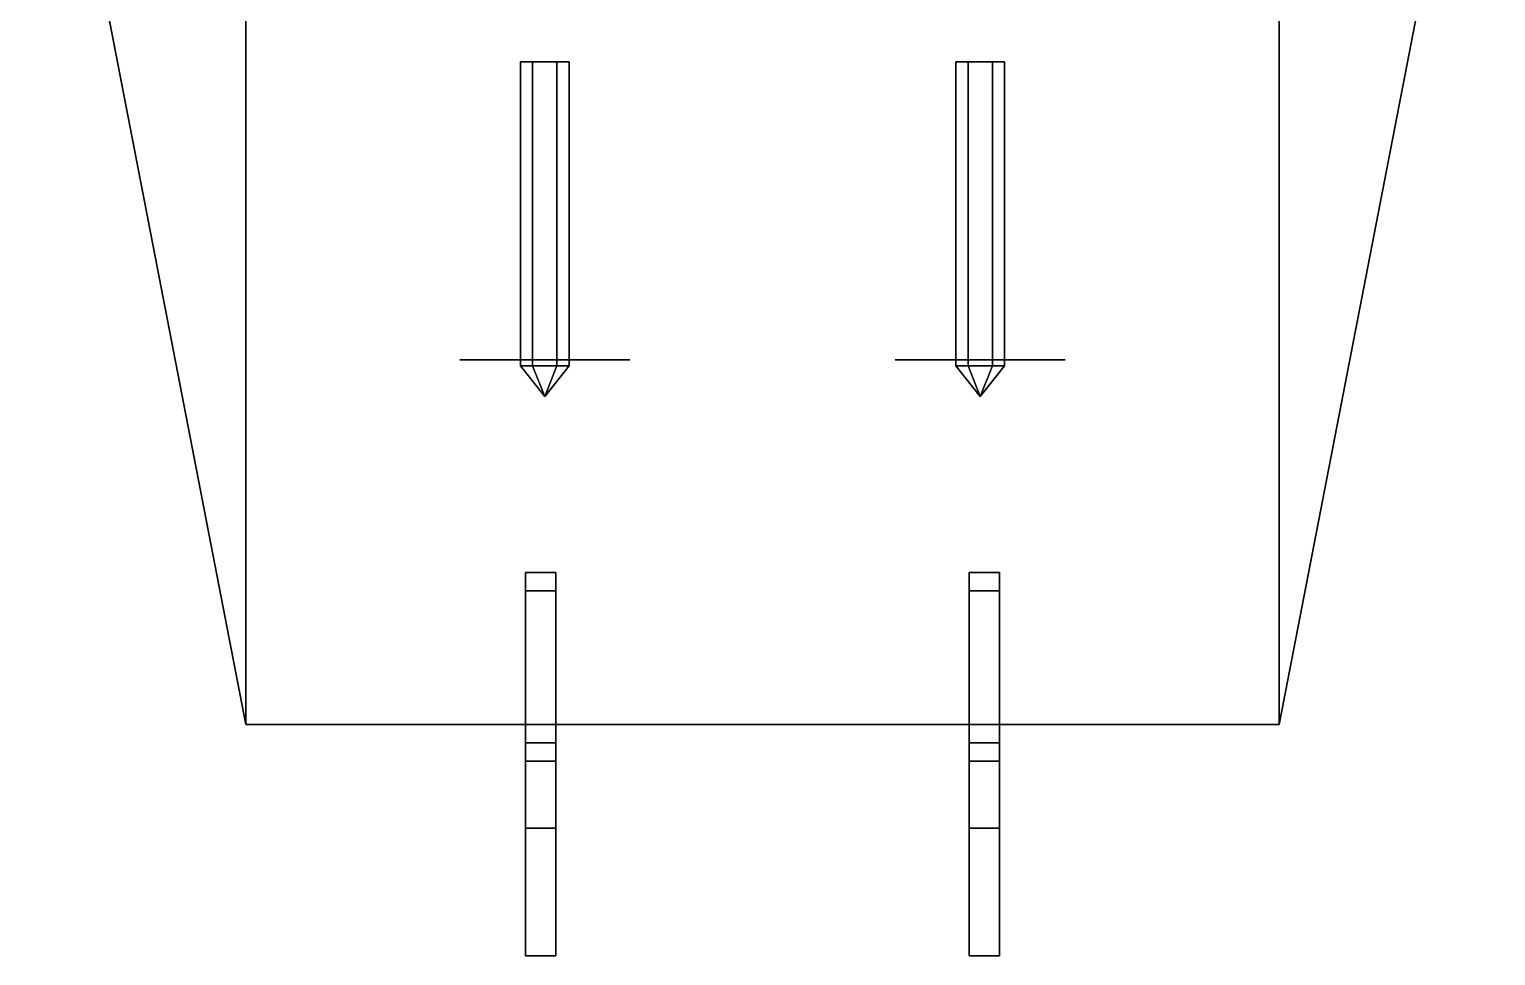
# Model space of a CAD drawing. Extents: x -1.6 to 3, y -6.1 to 13.
# Drawn here: x -1.65 to 1.65, y -6.075 to -3.99 of the extents above; entities that cross this region are included whole.
import ezdxf

# ---------------------------------------------------------------- set-up
doc = ezdxf.new("R2010")
doc.units = 0
doc.layers.get('0').update_dxf_attribs({"linetype": 'CONTINUOUS'})
doc.layers.add('PROPELLER', color=1, linetype='CONTINUOUS')

msp = doc.modelspace()

# ---------------------------------------------------------------- linework, layer by layer
for points in [[(-1.65, -3.0374, 1.2724), (-1.163, -5.5549, 1.2724), (-1.163, -5.5549, 2.16), (-1.65, -3.0374, 2.19)], [(-1.65, -3.0374, 2.19), (-1.163, -5.5549, 2.16), (1.163, -5.5549, 2.16), (1.65, -3.0374, 2.19)], [(-1.163, -3.6941, 0.4241), (-1.163, -5.5549, 1.0809), (-1.163, -5.5549, 1.2724), (-1.163, -3.0374, 1.2724)], [(1.163, -5.5549, 2.16), (1.163, -5.5549, 1.2724), (1.65, -3.0374, 1.2724), (1.65, -3.0374, 2.19)], [(1.163, -5.5549, 1.2724), (1.163, -5.5549, 1.0809), (1.163, -3.6941, 0.4241), (1.163, -3.0374, 1.2724)], [(1.163, -3.6941, 0.4241), (1.163, -5.5549, 1.0809), (-1.163, -5.5549, 1.0809), (-1.163, -3.6941, 0.4241)], [(-0.5336, -5.2128, 0.8756), (-0.5336, -5.2539, 0.9167), (-0.4652, -5.2539, 0.9167), (-0.4652, -5.2128, 0.8756)], [(-0.5336, -5.2128, 0.561), (-0.5336, -5.2539, 0.5336), (-0.5336, -5.2539, 0.9167), (-0.5336, -5.2128, 0.8756)], [(-0.4652, -5.2128, 0.561), (-0.4652, -5.2539, 0.5336), (-0.5336, -5.2539, 0.5336), (-0.5336, -5.2128, 0.561)], [(-0.4652, -5.2128, 0.8756), (-0.4652, -5.2128, 0.561), (-0.5336, -5.2128, 0.561), (-0.5336, -5.2128, 0.8756)], [(-0.4652, -5.2539, 0.9167), (-0.4652, -5.2539, 0.5336), (-0.4652, -5.2128, 0.561), (-0.4652, -5.2128, 0.8756)], [(0.5336, -5.2128, 0.8756), (0.5336, -5.2128, 0.561), (0.4652, -5.2128, 0.561), (0.4652, -5.2128, 0.8756)], [(0.4652, -5.2128, 0.561), (0.4652, -5.2539, 0.5336), (0.4652, -5.2539, 0.9167), (0.4652, -5.2128, 0.8756)], [(0.5336, -5.2128, 0.561), (0.5336, -5.2539, 0.5336), (0.4652, -5.2539, 0.5336), (0.4652, -5.2128, 0.561)], [(0.4652, -5.2128, 0.8756), (0.4652, -5.2539, 0.9167), (0.5336, -5.2539, 0.9167), (0.5336, -5.2128, 0.8756)], [(0.5336, -5.2539, 0.9167), (0.5336, -5.2539, 0.5336), (0.5336, -5.2128, 0.561), (0.5336, -5.2128, 0.8756)], [(-0.5336, -5.2539, 0.5336), (-0.5336, -5.637, 0.6841), (-0.5336, -5.637, 1.0398), (-0.5336, -5.2539, 0.9167)], [(-0.4652, -5.2539, 0.5336), (-0.4652, -5.637, 0.6841), (-0.5336, -5.637, 0.6841), (-0.5336, -5.2539, 0.5336)], [(-0.5336, -5.2539, 0.9167), (-0.5336, -5.637, 1.0398), (-0.4652, -5.637, 1.0398), (-0.4652, -5.2539, 0.9167)], [(-0.4652, -5.637, 1.0398), (-0.4652, -5.637, 0.6841), (-0.4652, -5.2539, 0.5336), (-0.4652, -5.2539, 0.9167)], [(0.4652, -5.2539, 0.5336), (0.4652, -5.637, 0.6841), (0.4652, -5.637, 1.0398), (0.4652, -5.2539, 0.9167)], [(0.5336, -5.2539, 0.5336), (0.5336, -5.637, 0.6841), (0.4652, -5.637, 0.6841), (0.4652, -5.2539, 0.5336)], [(0.4652, -5.2539, 0.9167), (0.4652, -5.637, 1.0398), (0.5336, -5.637, 1.0398), (0.5336, -5.2539, 0.9167)], [(0.5336, -5.637, 1.0398), (0.5336, -5.637, 0.6841), (0.5336, -5.2539, 0.5336), (0.5336, -5.2539, 0.9167)], [(-1.163, -5.5549, 2.16), (-1.163, -5.5549, 1.2724), (1.163, -5.5549, 1.2724), (1.163, -5.5549, 2.16)], [(-1.163, -5.5549, 1.2724), (-1.163, -5.5549, 1.0809), (1.163, -5.5549, 1.0809), (1.163, -5.5549, 1.2724)], [(-0.5336, -5.5959, 1.2587), (-0.5336, -5.637, 1.1767), (-0.5336, -5.637, 1.4503), (-0.5336, -5.5959, 1.3956)], [(-0.4652, -5.5959, 1.2587), (-0.4652, -5.637, 1.1767), (-0.5336, -5.637, 1.1767), (-0.5336, -5.5959, 1.2587)], [(-0.5336, -5.5959, 1.3956), (-0.5336, -5.637, 1.4503), (-0.4652, -5.637, 1.4503), (-0.4652, -5.5959, 1.3956)], [(-0.4652, -5.5959, 1.3956), (-0.4652, -5.5959, 1.2587), (-0.5336, -5.5959, 1.2587), (-0.5336, -5.5959, 1.3956)], [(-0.4652, -5.637, 1.4503), (-0.4652, -5.637, 1.1767), (-0.4652, -5.5959, 1.2587), (-0.4652, -5.5959, 1.3956)], [(0.4652, -5.5959, 1.2587), (0.4652, -5.637, 1.1767), (0.4652, -5.637, 1.4503), (0.4652, -5.5959, 1.3956)], [(0.5336, -5.5959, 1.3956), (0.5336, -5.5959, 1.2587), (0.4652, -5.5959, 1.2587), (0.4652, -5.5959, 1.3956)], [(0.5336, -5.5959, 1.2587), (0.5336, -5.637, 1.1767), (0.4652, -5.637, 1.1767), (0.4652, -5.5959, 1.2587)], [(0.4652, -5.5959, 1.3956), (0.4652, -5.637, 1.4503), (0.5336, -5.637, 1.4503), (0.5336, -5.5959, 1.3956)], [(0.5336, -5.637, 1.4503), (0.5336, -5.637, 1.1767), (0.5336, -5.5959, 1.2587), (0.5336, -5.5959, 1.3956)], [(-0.5336, -5.637, 0.6841), (-0.5336, -6.0748, 0.862), (-0.5336, -5.7875, 1.4503), (-0.5336, -5.637, 1.4503)], [(-0.4652, -5.637, 0.6841), (-0.4652, -6.0748, 0.862), (-0.5336, -6.0748, 0.862), (-0.5336, -5.637, 0.6841)], [(-0.4652, -5.637, 1.1767), (-0.4652, -5.637, 1.0398), (-0.5336, -5.637, 1.0398), (-0.5336, -5.637, 1.1767)], [(-0.5336, -5.637, 1.4503), (-0.5336, -5.7875, 1.4503), (-0.4652, -5.7875, 1.4503), (-0.4652, -5.637, 1.4503)], [(-0.4652, -5.7875, 1.4503), (-0.4652, -6.0748, 0.862), (-0.4652, -5.637, 0.6841), (-0.4652, -5.637, 1.4503)], [(0.5336, -5.637, 1.1767), (0.5336, -5.637, 1.0398), (0.4652, -5.637, 1.0398), (0.4652, -5.637, 1.1767)], [(0.4652, -5.637, 0.6841), (0.4652, -6.0748, 0.862), (0.4652, -5.7875, 1.4503), (0.4652, -5.637, 1.4503)], [(0.5336, -5.637, 0.6841), (0.5336, -6.0748, 0.862), (0.4652, -6.0748, 0.862), (0.4652, -5.637, 0.6841)], [(0.4652, -5.637, 1.4503), (0.4652, -5.7875, 1.4503), (0.5336, -5.7875, 1.4503), (0.5336, -5.637, 1.4503)], [(0.5336, -5.7875, 1.4503), (0.5336, -6.0748, 0.862), (0.5336, -5.637, 0.6841), (0.5336, -5.637, 1.4503)], [(-0.5336, -6.0748, 0.862), (-0.5336, -6.0748, 0.862), (-0.5336, -6.0748, 1.2587), (-0.5336, -5.7875, 1.4503)], [(-0.5336, -5.7875, 1.4503), (-0.5336, -6.0748, 1.2587), (-0.4652, -6.0748, 1.2587), (-0.4652, -5.7875, 1.4503)], [(-0.4652, -6.0748, 1.2587), (-0.4652, -6.0748, 0.862), (-0.4652, -6.0748, 0.862), (-0.4652, -5.7875, 1.4503)], [(0.4652, -6.0748, 0.862), (0.4652, -6.0748, 0.862), (0.4652, -6.0748, 1.2587), (0.4652, -5.7875, 1.4503)], [(0.4652, -5.7875, 1.4503), (0.4652, -6.0748, 1.2587), (0.5336, -6.0748, 1.2587), (0.5336, -5.7875, 1.4503)], [(0.5336, -6.0748, 1.2587), (0.5336, -6.0748, 0.862), (0.5336, -6.0748, 0.862), (0.5336, -5.7875, 1.4503)], [(-0.5336, -6.0748, 1.2587), (-0.5336, -6.0748, 0.862), (-0.4652, -6.0748, 0.862), (-0.4652, -6.0748, 1.2587)], [(-0.4652, -6.0748, 0.862), (-0.4652, -6.0748, 0.862), (-0.5336, -6.0748, 0.862)], [(0.4652, -6.0748, 1.2587), (0.4652, -6.0748, 0.862), (0.5336, -6.0748, 0.862), (0.5336, -6.0748, 1.2587)], [(0.5336, -6.0748, 0.862), (0.5336, -6.0748, 0.862), (0.4652, -6.0748, 0.862)]]:
    msp.add_3dface(points)
at = {"layer": 'PROPELLER'}
for points in [[(-0.5447, -4.0636, 0.6), (-0.5174, -4.0636, 0.5526), (-0.5174, -4.7477, 0.5526), (-0.5447, -4.7477, 0.6)], [(-0.5174, -4.0636, 0.6474), (-0.5447, -4.0636, 0.6), (-0.5447, -4.7477, 0.6), (-0.5174, -4.7477, 0.6474)], [(-0.5174, -4.0636, 0.5526), (-0.4626, -4.0636, 0.5526), (-0.4626, -4.7477, 0.5526), (-0.5174, -4.7477, 0.5526)], [(-0.4626, -4.0636, 0.6474), (-0.5174, -4.0636, 0.6474), (-0.5174, -4.7477, 0.6474), (-0.4626, -4.7477, 0.6474)], [(-0.4626, -4.0636, 0.5526), (-0.4353, -4.0636, 0.6), (-0.4353, -4.7477, 0.6), (-0.4626, -4.7477, 0.5526)], [(-0.4353, -4.0636, 0.6), (-0.4626, -4.0636, 0.6474), (-0.4626, -4.7477, 0.6474), (-0.4353, -4.7477, 0.6)], [(0.4626, -4.0636, 0.6474), (0.4353, -4.0636, 0.6), (0.4353, -4.7477, 0.6), (0.4626, -4.7477, 0.6474)], [(0.4353, -4.0636, 0.6), (0.4626, -4.0636, 0.5526), (0.4626, -4.7477, 0.5526), (0.4353, -4.7477, 0.6)], [(0.5174, -4.0636, 0.6474), (0.4626, -4.0636, 0.6474), (0.4626, -4.7477, 0.6474), (0.5174, -4.7477, 0.6474)], [(0.4626, -4.0636, 0.5526), (0.5174, -4.0636, 0.5526), (0.5174, -4.7477, 0.5526), (0.4626, -4.7477, 0.5526)], [(0.5447, -4.0636, 0.6), (0.5174, -4.0636, 0.6474), (0.5174, -4.7477, 0.6474), (0.5447, -4.7477, 0.6)], [(0.5174, -4.0636, 0.5526), (0.5447, -4.0636, 0.6), (0.5447, -4.7477, 0.6), (0.5174, -4.7477, 0.5526)], [(-0.6815, -4.734, 0.6137), (-0.6405, -4.734, 0.6547), (-0.6405, -4.734, 0.559), (-0.6815, -4.734, 0.5863)], [(-0.6815, -4.734, 0.5863), (-0.6405, -4.734, 0.559), (-0.6405, -4.734, 0.6547), (-0.6815, -4.734, 0.6137)], [(-0.6405, -4.734, 0.559), (-0.5858, -4.734, 0.559), (-0.5858, -4.734, 0.6547), (-0.6405, -4.734, 0.6547)], [(-0.6405, -4.734, 0.6547), (-0.5858, -4.734, 0.6547), (-0.5858, -4.734, 0.559), (-0.6405, -4.734, 0.559)], [(-0.5858, -4.734, 0.559), (-0.5068, -4.734, 0.5928), (-0.4972, -4.734, 0.6168), (-0.5858, -4.734, 0.6547)], [(-0.5858, -4.734, 0.6547), (-0.4972, -4.734, 0.6168), (-0.5068, -4.734, 0.5928), (-0.5858, -4.734, 0.559)], [(-0.5447, -4.734, 0.5042), (-0.5068, -4.734, 0.5928), (-0.4828, -4.734, 0.5832), (-0.449, -4.734, 0.5042)], [(-0.449, -4.734, 0.5042), (-0.4828, -4.734, 0.5832), (-0.5068, -4.734, 0.5928), (-0.5447, -4.734, 0.5042)], [(-0.5447, -4.734, 0.4495), (-0.5447, -4.734, 0.5042), (-0.449, -4.734, 0.5042), (-0.449, -4.734, 0.4495)], [(-0.449, -4.734, 0.4495), (-0.449, -4.734, 0.5042), (-0.5447, -4.734, 0.5042), (-0.5447, -4.734, 0.4495)], [(-0.4763, -4.734, 0.4085), (-0.449, -4.734, 0.4495), (-0.5447, -4.734, 0.4495), (-0.5037, -4.734, 0.4085)], [(-0.5037, -4.734, 0.4085), (-0.5447, -4.734, 0.4495), (-0.449, -4.734, 0.4495), (-0.4763, -4.734, 0.4085)], [(-0.5447, -4.7477, 0.6), (-0.5174, -4.7477, 0.5526), (-0.49, -4.8161, 0.6)], [(-0.5174, -4.7477, 0.6474), (-0.5447, -4.7477, 0.6), (-0.49, -4.8161, 0.6)], [(-0.4353, -4.734, 0.6958), (-0.4732, -4.734, 0.6072), (-0.4972, -4.734, 0.6168), (-0.531, -4.734, 0.6958)], [(-0.531, -4.734, 0.6958), (-0.4972, -4.734, 0.6168), (-0.4732, -4.734, 0.6072), (-0.4353, -4.734, 0.6958)], [(-0.4353, -4.734, 0.7505), (-0.4353, -4.734, 0.6958), (-0.531, -4.734, 0.6958), (-0.531, -4.734, 0.7505)], [(-0.531, -4.734, 0.7505), (-0.531, -4.734, 0.6958), (-0.4353, -4.734, 0.6958), (-0.4353, -4.734, 0.7505)], [(-0.5037, -4.734, 0.7915), (-0.531, -4.734, 0.7505), (-0.4353, -4.734, 0.7505), (-0.4763, -4.734, 0.7915)], [(-0.4763, -4.734, 0.7915), (-0.4353, -4.734, 0.7505), (-0.531, -4.734, 0.7505), (-0.5037, -4.734, 0.7915)], [(-0.5174, -4.7477, 0.5526), (-0.4626, -4.7477, 0.5526), (-0.49, -4.8161, 0.6)], [(-0.4626, -4.7477, 0.6474), (-0.5174, -4.7477, 0.6474), (-0.49, -4.8161, 0.6)], [(-0.4626, -4.7477, 0.5526), (-0.4353, -4.7477, 0.6), (-0.49, -4.8161, 0.6)], [(-0.4353, -4.7477, 0.6), (-0.4626, -4.7477, 0.6474), (-0.49, -4.8161, 0.6)], [(-0.3942, -4.734, 0.5453), (-0.4828, -4.734, 0.5832), (-0.4732, -4.734, 0.6072), (-0.3942, -4.734, 0.641)], [(-0.3942, -4.734, 0.641), (-0.4732, -4.734, 0.6072), (-0.4828, -4.734, 0.5832), (-0.3942, -4.734, 0.5453)], [(-0.3395, -4.734, 0.5453), (-0.3942, -4.734, 0.5453), (-0.3942, -4.734, 0.641), (-0.3395, -4.734, 0.641)], [(-0.3395, -4.734, 0.641), (-0.3942, -4.734, 0.641), (-0.3942, -4.734, 0.5453), (-0.3395, -4.734, 0.5453)], [(-0.2985, -4.734, 0.6137), (-0.3395, -4.734, 0.641), (-0.3395, -4.734, 0.5453), (-0.2985, -4.734, 0.5863)], [(-0.2985, -4.734, 0.5863), (-0.3395, -4.734, 0.5453), (-0.3395, -4.734, 0.641), (-0.2985, -4.734, 0.6137)], [(0.2985, -4.734, 0.5863), (0.3395, -4.734, 0.559), (0.3395, -4.734, 0.6547), (0.2985, -4.734, 0.6137)], [(0.2985, -4.734, 0.6137), (0.3395, -4.734, 0.6547), (0.3395, -4.734, 0.559), (0.2985, -4.734, 0.5863)], [(0.3395, -4.734, 0.6547), (0.3942, -4.734, 0.6547), (0.3942, -4.734, 0.559), (0.3395, -4.734, 0.559)], [(0.3395, -4.734, 0.559), (0.3942, -4.734, 0.559), (0.3942, -4.734, 0.6547), (0.3395, -4.734, 0.6547)], [(0.3942, -4.734, 0.6547), (0.4828, -4.734, 0.6168), (0.4732, -4.734, 0.5928), (0.3942, -4.734, 0.559)], [(0.3942, -4.734, 0.559), (0.4732, -4.734, 0.5928), (0.4828, -4.734, 0.6168), (0.3942, -4.734, 0.6547)], [(0.531, -4.734, 0.5042), (0.4972, -4.734, 0.5832), (0.4732, -4.734, 0.5928), (0.4353, -4.734, 0.5042)], [(0.4353, -4.734, 0.5042), (0.4732, -4.734, 0.5928), (0.4972, -4.734, 0.5832), (0.531, -4.734, 0.5042)], [(0.4763, -4.734, 0.4085), (0.4353, -4.734, 0.4495), (0.531, -4.734, 0.4495), (0.5037, -4.734, 0.4085)], [(0.5037, -4.734, 0.4085), (0.531, -4.734, 0.4495), (0.4353, -4.734, 0.4495), (0.4763, -4.734, 0.4085)], [(0.531, -4.734, 0.4495), (0.531, -4.734, 0.5042), (0.4353, -4.734, 0.5042), (0.4353, -4.734, 0.4495)], [(0.4353, -4.734, 0.4495), (0.4353, -4.734, 0.5042), (0.531, -4.734, 0.5042), (0.531, -4.734, 0.4495)], [(0.4626, -4.7477, 0.6474), (0.4353, -4.7477, 0.6), (0.49, -4.8161, 0.6)], [(0.4353, -4.7477, 0.6), (0.4626, -4.7477, 0.5526), (0.49, -4.8161, 0.6)], [(0.5037, -4.734, 0.7915), (0.5447, -4.734, 0.7505), (0.449, -4.734, 0.7505), (0.4763, -4.734, 0.7915)], [(0.4763, -4.734, 0.7915), (0.449, -4.734, 0.7505), (0.5447, -4.734, 0.7505), (0.5037, -4.734, 0.7915)], [(0.449, -4.734, 0.7505), (0.449, -4.734, 0.6958), (0.5447, -4.734, 0.6958), (0.5447, -4.734, 0.7505)], [(0.5447, -4.734, 0.7505), (0.5447, -4.734, 0.6958), (0.449, -4.734, 0.6958), (0.449, -4.734, 0.7505)], [(0.449, -4.734, 0.6958), (0.4828, -4.734, 0.6168), (0.5068, -4.734, 0.6072), (0.5447, -4.734, 0.6958)], [(0.5447, -4.734, 0.6958), (0.5068, -4.734, 0.6072), (0.4828, -4.734, 0.6168), (0.449, -4.734, 0.6958)], [(0.5174, -4.7477, 0.6474), (0.4626, -4.7477, 0.6474), (0.49, -4.8161, 0.6)], [(0.4626, -4.7477, 0.5526), (0.5174, -4.7477, 0.5526), (0.49, -4.8161, 0.6)], [(0.5447, -4.7477, 0.6), (0.5174, -4.7477, 0.6474), (0.49, -4.8161, 0.6)], [(0.5174, -4.7477, 0.5526), (0.5447, -4.7477, 0.6), (0.49, -4.8161, 0.6)], [(0.5858, -4.734, 0.641), (0.5068, -4.734, 0.6072), (0.4972, -4.734, 0.5832), (0.5858, -4.734, 0.5453)], [(0.5858, -4.734, 0.5453), (0.4972, -4.734, 0.5832), (0.5068, -4.734, 0.6072), (0.5858, -4.734, 0.641)], [(0.6405, -4.734, 0.641), (0.5858, -4.734, 0.641), (0.5858, -4.734, 0.5453), (0.6405, -4.734, 0.5453)], [(0.6405, -4.734, 0.5453), (0.5858, -4.734, 0.5453), (0.5858, -4.734, 0.641), (0.6405, -4.734, 0.641)], [(0.6815, -4.734, 0.5863), (0.6405, -4.734, 0.5453), (0.6405, -4.734, 0.641), (0.6815, -4.734, 0.6137)], [(0.6815, -4.734, 0.6137), (0.6405, -4.734, 0.641), (0.6405, -4.734, 0.5453), (0.6815, -4.734, 0.5863)]]:
    msp.add_3dface(points, dxfattribs=at)

doc.saveas('drawing.dxf')
